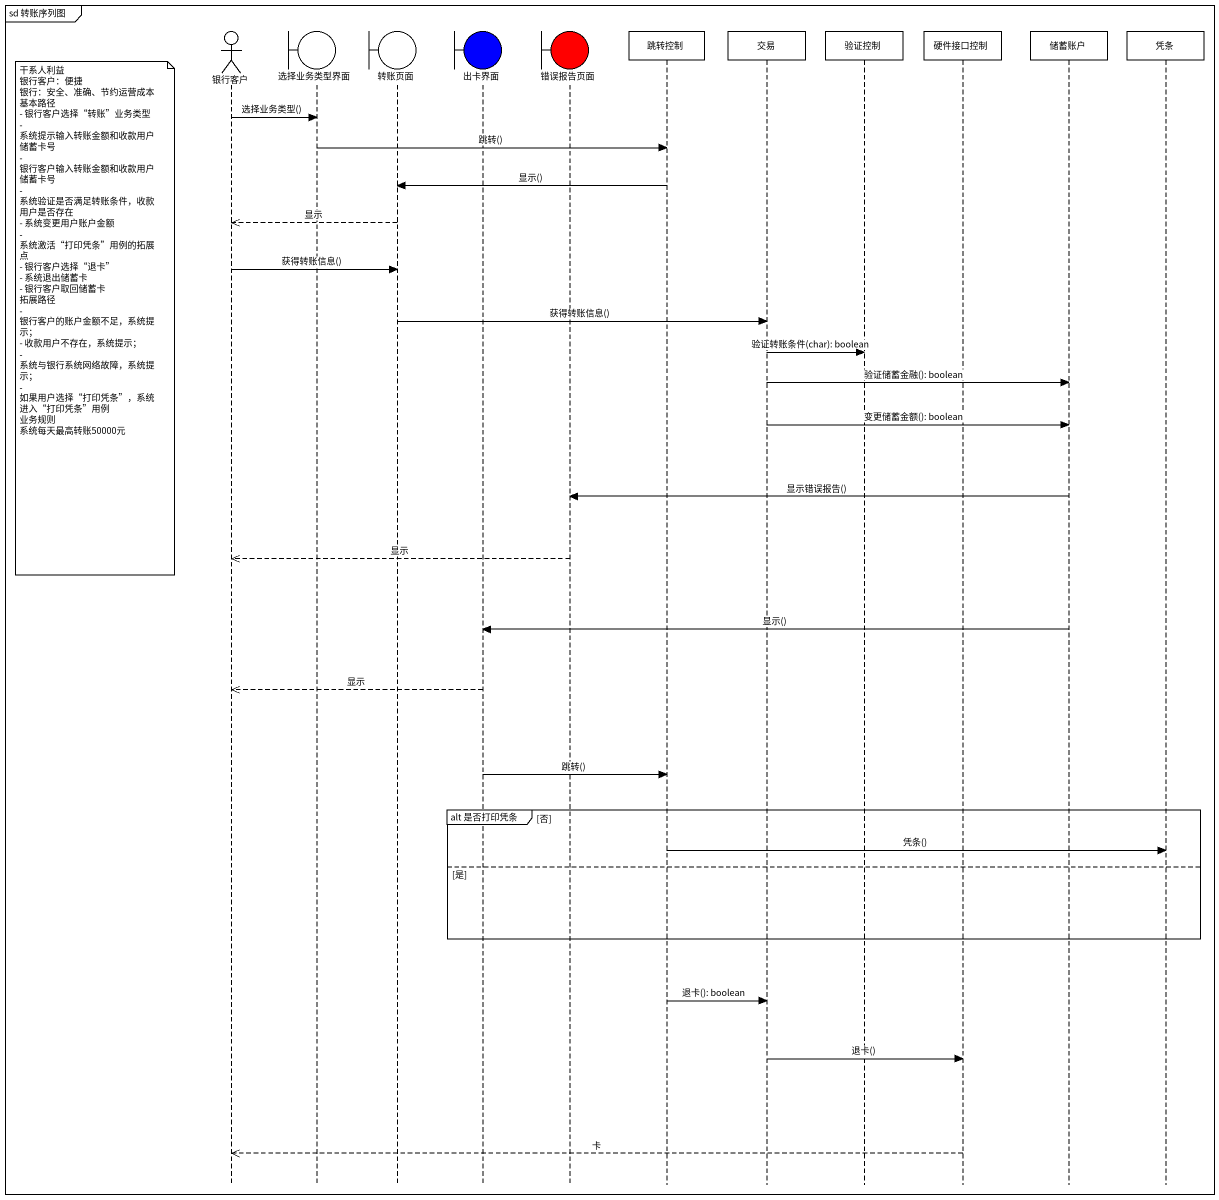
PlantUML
@startuml
mainframe sd 转账序列图
hide footbox
actor 银行客户
boundary 选择业务类型界面
boundary 转账页面
boundary 出卡界面 #0000FF
boundary 错误报告页面 #FF0000
participant 跳转控制
participant 交易
participant 验证控制
participant 硬件接口控制
participant 储蓄账户
participant 凭条

银行客户 -> 选择业务类型界面 : 选择业务类型()
选择业务类型界面 -> 跳转控制 : 跳转()
跳转控制 -> 转账页面 : 显示()
转账页面 -->> 银行客户 : 显示
银行客户 -> 转账页面 : 获得转账信息()
note left of 银行客户
  干系人利益
  银行客户：便捷
  银行：安全、准确、节约运营成本
  基本路径
  - 银行客户选择“转账”业务类型
  - 系统提示输入转账金额和收款用户储蓄卡号
  - 银行客户输入转账金额和收款用户储蓄卡号
  - 系统验证是否满足转账条件，收款用户是否存在
  - 系统变更用户账户金额
  - 系统激活“打印凭条”用例的拓展点
  - 银行客户选择“退卡”
  - 系统退出储蓄卡
  - 银行客户取回储蓄卡
  拓展路径
  - 银行客户的账户金额不足，系统提示；
  - 收款用户不存在，系统提示；
  - 系统与银行系统网络故障，系统提示；
  - 如果用户选择“打印凭条”，系统进入“打印凭条”用例
  业务规则
  系统每天最高转账50000元
end note
转账页面 -> 交易 : 获得转账信息()
交易 -> 验证控制 : 验证转账条件(char): boolean
交易 -> 储蓄账户 : 验证储蓄金融(): boolean
交易 -> 储蓄账户 : 变更储蓄金额(): boolean
储蓄账户 -> 错误报告页面 : 显示错误报告()
错误报告页面 -->> 银行客户 : 显示
储蓄账户 -> 出卡界面 : 显示()
出卡界面 -->> 银行客户 : 显示
出卡界面 -> 跳转控制 : 跳转()
group alt 是否打印凭条 [否]
  跳转控制 -> 凭条 : 凭条()
else 是
end
跳转控制 -> 交易 : 退卡(): boolean
交易 -> 硬件接口控制 : 退卡()
硬件接口控制 -->> 银行客户 : 卡
@enduml
